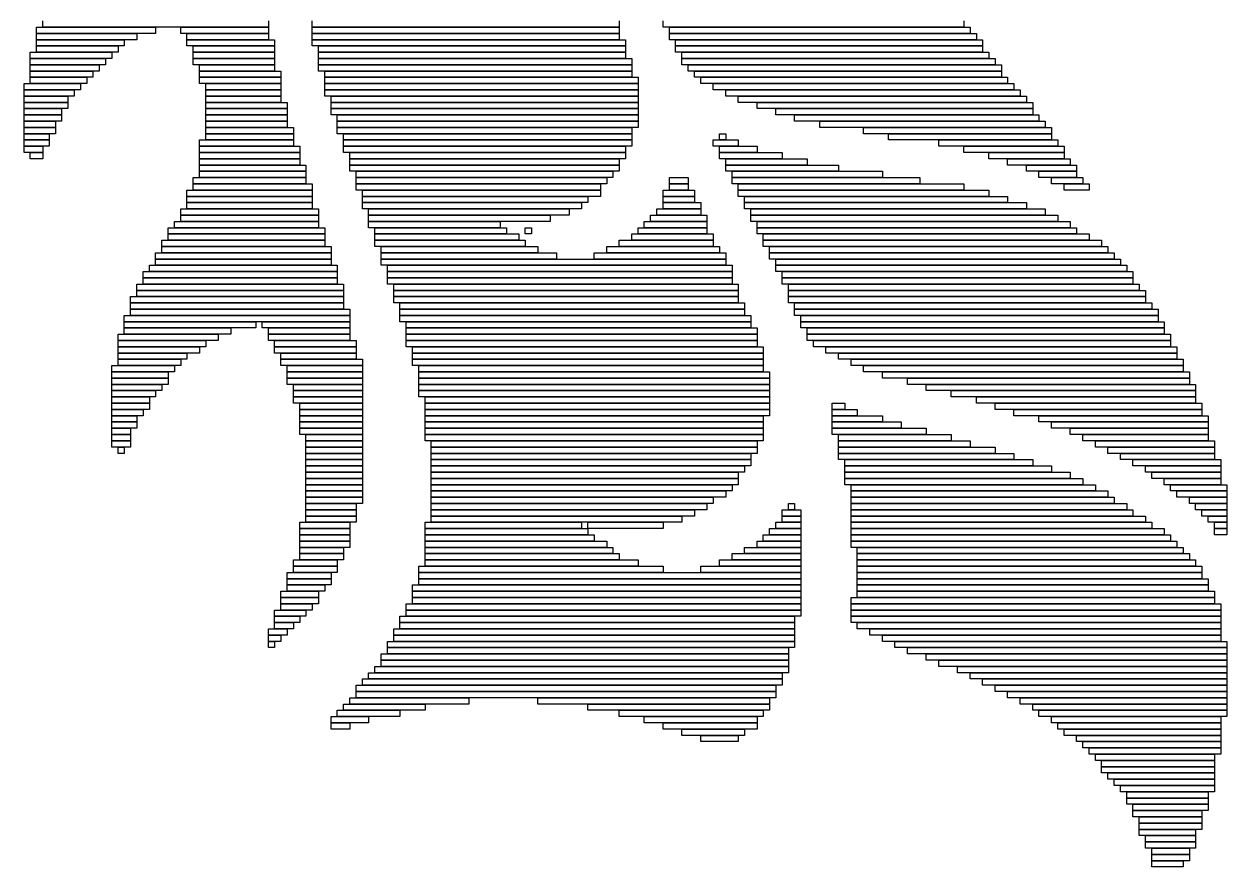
# Model space of a CAD drawing. Extents: x 320 to 700, y 291 to 714.
# Drawn here: x 347 to 539, y 291 to 425.5 of the extents above; entities that cross this region are included whole.
import ezdxf

# ---------------------------------------------------------------- set-up
doc = ezdxf.new("R2010")
doc.units = 0

msp = doc.modelspace()

# ---------------------------------------------------------------- linework, layer by layer
for p, q in [((349, 425), (368, 425)), ((349, 424), (349, 425)), ((350, 425), (350, 426)), ((386, 425), (350, 425)), ((368, 425), (368, 424)), ((372, 425), (386, 425)), ((372, 424), (372, 425)), ((386, 426), (386, 425)), ((386, 425), (386, 424)), ((393, 425), (393, 426)), ((442, 425), (393, 425)), ((393, 425), (442, 425)), ((393, 424), (393, 425)), ((442, 426), (442, 425)), ((442, 425), (442, 424)), ((449, 425), (449, 426)), ((497, 425), (449, 425)), ((450, 425), (498, 425)), ((450, 424), (450, 425)), ((497, 426), (497, 425)), ((498, 425), (498, 424)), ((368, 424), (349, 424)), ((349, 424), (365, 424)), ((349, 423), (349, 424)), ((365, 423), (349, 423)), ((349, 423), (363, 423)), ((349, 422), (349, 423)), ((363, 423), (363, 422)), ((365, 424), (365, 423)), ((386, 424), (372, 424)), ((373, 424), (386, 424)), ((373, 423), (373, 424)), ((386, 423), (373, 423)), ((373, 423), (387, 423)), ((373, 422), (373, 423)), ((386, 424), (386, 423)), ((387, 423), (387, 422)), ((442, 424), (393, 424)), ((393, 424), (442, 424)), ((393, 423), (393, 424)), ((442, 423), (393, 423)), ((393, 423), (443, 423)), ((393, 422), (393, 423)), ((442, 424), (442, 423)), ((443, 423), (443, 422)), ((498, 424), (450, 424)), ((450, 424), (499, 424)), ((450, 423), (450, 424)), ((499, 423), (450, 423)), ((451, 423), (500, 423)), ((451, 422), (451, 423)), ((499, 424), (499, 423)), ((500, 423), (500, 422)), ((348, 421), (361, 421)), ((348, 420), (348, 421)), ((363, 422), (349, 422)), ((349, 422), (362, 422)), ((349, 421), (349, 422)), ((362, 421), (349, 421)), ((361, 421), (361, 420)), ((362, 422), (362, 421)), ((387, 422), (373, 422)), ((374, 422), (387, 422)), ((374, 421), (374, 422)), ((387, 421), (374, 421)), ((374, 421), (387, 421)), ((374, 420), (374, 421)), ((387, 422), (387, 421)), ((387, 421), (387, 420)), ((443, 422), (393, 422)), ((394, 422), (443, 422)), ((394, 421), (394, 422)), ((443, 421), (394, 421)), ((394, 421), (443, 421)), ((394, 420), (394, 421)), ((443, 422), (443, 421)), ((443, 421), (443, 420)), ((500, 422), (451, 422)), ((451, 422), (500, 422)), ((451, 421), (451, 422)), ((500, 421), (451, 421)), ((452, 421), (501, 421)), ((452, 420), (452, 421)), ((500, 422), (500, 421)), ((501, 421), (501, 420)), ((361, 420), (348, 420)), ((348, 420), (360, 420)), ((348, 419), (348, 420)), ((360, 419), (348, 419)), ((348, 419), (359, 419)), ((348, 418), (348, 419)), ((359, 419), (359, 418)), ((360, 420), (360, 419)), ((387, 420), (374, 420)), ((374, 420), (387, 420)), ((374, 419), (374, 420)), ((387, 419), (374, 419)), ((375, 419), (387, 419)), ((375, 418), (375, 419)), ((387, 420), (387, 419)), ((387, 419), (387, 418)), ((443, 420), (394, 420)), ((394, 420), (444, 420)), ((394, 419), (394, 420)), ((444, 419), (394, 419)), ((394, 419), (444, 419)), ((394, 418), (394, 419)), ((444, 420), (444, 419)), ((444, 419), (444, 418)), ((501, 420), (452, 420)), ((452, 420), (502, 420)), ((452, 419), (452, 420)), ((502, 419), (452, 419)), ((453, 419), (503, 419)), ((453, 418), (453, 419)), ((502, 420), (502, 419)), ((503, 419), (503, 418)), ((359, 418), (348, 418)), ((348, 418), (358, 418)), ((348, 417), (348, 418)), ((358, 417), (348, 417)), ((348, 417), (357, 417)), ((348, 416), (348, 417)), ((357, 417), (357, 416)), ((358, 418), (358, 417)), ((387, 418), (375, 418)), ((375, 418), (388, 418)), ((375, 417), (375, 418)), ((388, 417), (375, 417)), ((375, 417), (388, 417)), ((375, 416), (375, 417)), ((388, 418), (388, 417)), ((388, 417), (388, 416)), ((444, 418), (394, 418)), ((395, 418), (444, 418)), ((395, 417), (395, 418)), ((444, 417), (395, 417)), ((395, 417), (445, 417)), ((395, 416), (395, 417)), ((444, 418), (444, 417)), ((445, 417), (445, 416)), ((503, 418), (453, 418)), ((454, 418), (503, 418)), ((454, 417), (454, 418)), ((503, 417), (454, 417)), ((455, 417), (504, 417)), ((455, 416), (455, 417)), ((503, 418), (503, 417)), ((504, 417), (504, 416)), ((347, 416), (356, 416)), ((347, 415), (347, 416)), ((356, 415), (347, 415)), ((347, 415), (355, 415)), ((347, 414), (347, 415)), ((357, 416), (348, 416)), ((355, 415), (355, 414)), ((356, 416), (356, 415)), ((388, 416), (375, 416)), ((376, 416), (388, 416)), ((376, 415), (376, 416)), ((388, 415), (376, 415)), ((376, 415), (388, 415)), ((376, 414), (376, 415)), ((388, 416), (388, 415)), ((388, 415), (388, 414)), ((445, 416), (395, 416)), ((395, 416), (445, 416)), ((395, 415), (395, 416)), ((445, 415), (395, 415)), ((395, 415), (445, 415)), ((395, 414), (395, 415)), ((445, 416), (445, 415)), ((445, 415), (445, 414)), ((504, 416), (455, 416)), ((457, 416), (505, 416)), ((457, 415), (457, 416)), ((505, 415), (457, 415)), ((459, 415), (506, 415)), ((459, 414), (459, 415)), ((505, 416), (505, 415)), ((506, 415), (506, 414)), ((355, 414), (347, 414)), ((347, 414), (354, 414)), ((347, 413), (347, 414)), ((354, 413), (347, 413)), ((347, 413), (354, 413)), ((347, 412), (347, 413)), ((354, 414), (354, 413)), ((354, 413), (354, 412)), ((388, 414), (376, 414)), ((376, 414), (388, 414)), ((376, 413), (376, 414)), ((388, 413), (376, 413)), ((376, 413), (389, 413)), ((376, 412), (376, 413)), ((388, 414), (388, 413)), ((389, 413), (389, 412)), ((445, 414), (395, 414)), ((396, 414), (445, 414)), ((396, 413), (396, 414)), ((445, 413), (396, 413)), ((396, 413), (445, 413)), ((396, 412), (396, 413)), ((445, 414), (445, 413)), ((445, 413), (445, 412)), ((506, 414), (459, 414)), ((461, 414), (507, 414)), ((461, 413), (461, 414)), ((507, 413), (461, 413)), ((464, 413), (508, 413)), ((464, 412), (464, 413)), ((507, 414), (507, 413)), ((508, 413), (508, 412)), ((354, 412), (347, 412)), ((347, 412), (353, 412)), ((347, 411), (347, 412)), ((353, 411), (347, 411)), ((347, 411), (353, 411)), ((347, 410), (347, 411)), ((353, 412), (353, 411)), ((353, 411), (353, 410)), ((389, 412), (376, 412)), ((376, 412), (389, 412)), ((376, 411), (376, 412)), ((389, 411), (376, 411)), ((376, 411), (389, 411)), ((376, 410), (376, 411)), ((389, 412), (389, 411)), ((389, 411), (389, 410)), ((445, 412), (396, 412)), ((396, 412), (445, 412)), ((396, 411), (396, 412)), ((445, 411), (396, 411)), ((397, 411), (445, 411)), ((397, 410), (397, 411)), ((445, 412), (445, 411)), ((445, 411), (445, 410)), ((508, 412), (464, 412)), ((467, 412), (508, 412)), ((467, 411), (467, 412)), ((508, 411), (467, 411)), ((470, 411), (509, 411)), ((470, 410), (470, 411)), ((508, 412), (508, 411)), ((509, 411), (509, 410)), ((353, 410), (347, 410)), ((347, 410), (352, 410)), ((347, 409), (347, 410)), ((352, 409), (347, 409)), ((347, 409), (352, 409)), ((347, 408), (347, 409)), ((352, 410), (352, 409)), ((352, 409), (352, 408)), ((389, 410), (376, 410)), ((376, 410), (389, 410)), ((376, 409), (376, 410)), ((389, 409), (376, 409)), ((376, 409), (390, 409)), ((376, 408), (376, 409)), ((389, 410), (389, 409)), ((390, 409), (390, 408)), ((445, 410), (397, 410)), ((397, 410), (445, 410)), ((397, 409), (397, 410)), ((445, 409), (397, 409)), ((397, 409), (444, 409)), ((397, 408), (397, 409)), ((444, 409), (444, 408)), ((445, 410), (445, 409)), ((509, 410), (470, 410)), ((474, 410), (510, 410)), ((474, 409), (474, 410)), ((510, 409), (474, 409)), ((481, 409), (511, 409)), ((481, 408), (481, 409)), ((510, 410), (510, 409)), ((511, 409), (511, 408)), ((352, 408), (347, 408)), ((347, 408), (351, 408)), ((347, 407), (347, 408)), ((351, 408), (351, 407)), ((390, 408), (376, 408)), ((376, 408), (390, 408)), ((376, 407), (376, 408)), ((390, 408), (390, 407)), ((444, 408), (397, 408)), ((398, 408), (444, 408)), ((398, 407), (398, 408)), ((444, 408), (444, 407)), ((458, 408), (459, 408)), ((458, 407), (458, 408)), ((459, 408), (459, 407)), ((511, 408), (481, 408)), ((485, 408), (511, 408)), ((485, 407), (485, 408)), ((511, 408), (511, 407)), ((351, 407), (347, 407)), ((347, 407), (351, 407)), ((347, 406), (347, 407)), ((351, 406), (347, 406)), ((347, 406), (350, 406)), ((347, 405), (347, 406)), ((350, 406), (350, 405)), ((351, 407), (351, 406)), ((375, 407), (390, 407)), ((375, 406), (375, 407)), ((390, 406), (375, 406)), ((375, 406), (391, 406)), ((375, 405), (375, 406)), ((390, 407), (376, 407)), ((390, 407), (390, 406)), ((391, 406), (391, 405)), ((444, 407), (398, 407)), ((398, 407), (444, 407)), ((398, 406), (398, 407)), ((444, 406), (398, 406)), ((398, 406), (443, 406)), ((398, 405), (398, 406)), ((443, 406), (443, 405)), ((444, 407), (444, 406)), ((457, 407), (461, 407)), ((457, 406), (457, 407)), ((461, 406), (457, 406)), ((459, 407), (458, 407)), ((458, 406), (464, 406)), ((458, 405), (458, 406)), ((461, 407), (461, 406)), ((464, 406), (464, 405)), ((511, 407), (485, 407)), ((493, 407), (512, 407)), ((493, 406), (493, 407)), ((512, 406), (493, 406)), ((497, 406), (513, 406)), ((497, 405), (497, 406)), ((512, 407), (512, 406)), ((513, 406), (513, 405)), ((350, 405), (347, 405)), ((348, 405), (350, 405)), ((348, 404), (348, 405)), ((350, 404), (348, 404)), ((350, 405), (350, 404)), ((391, 405), (375, 405)), ((375, 405), (391, 405)), ((375, 404), (375, 405)), ((391, 404), (375, 404)), ((375, 404), (391, 404)), ((375, 403), (375, 404)), ((391, 405), (391, 404)), ((391, 404), (391, 403)), ((443, 405), (398, 405)), ((399, 405), (443, 405)), ((399, 404), (399, 405)), ((443, 404), (399, 404)), ((399, 404), (442, 404)), ((399, 403), (399, 404)), ((442, 404), (442, 403)), ((443, 405), (443, 404)), ((464, 405), (458, 405)), ((458, 405), (468, 405)), ((458, 404), (458, 405)), ((468, 404), (458, 404)), ((459, 404), (472, 404)), ((459, 403), (459, 404)), ((468, 405), (468, 404)), ((472, 404), (472, 403)), ((513, 405), (497, 405)), ((501, 405), (513, 405)), ((501, 404), (501, 405)), ((513, 404), (501, 404)), ((504, 404), (514, 404)), ((504, 403), (504, 404)), ((513, 405), (513, 404)), ((514, 404), (514, 403)), ((391, 403), (375, 403)), ((375, 403), (392, 403)), ((375, 402), (375, 403)), ((392, 402), (375, 402)), ((375, 402), (392, 402)), ((375, 401), (375, 402)), ((392, 403), (392, 402)), ((392, 402), (392, 401)), ((442, 403), (399, 403)), ((399, 403), (442, 403)), ((399, 402), (399, 403)), ((442, 402), (399, 402)), ((400, 402), (441, 402)), ((400, 401), (400, 402)), ((441, 402), (441, 401)), ((442, 403), (442, 402)), ((472, 403), (459, 403)), ((459, 403), (477, 403)), ((459, 402), (459, 403)), ((477, 402), (459, 402)), ((460, 402), (484, 402)), ((460, 401), (460, 402)), ((477, 403), (477, 402)), ((484, 402), (484, 401)), ((514, 403), (504, 403)), ((507, 403), (515, 403)), ((507, 402), (507, 403)), ((515, 402), (507, 402)), ((509, 402), (515, 402)), ((509, 401), (509, 402)), ((515, 403), (515, 402)), ((515, 402), (515, 401)), ((374, 401), (392, 401)), ((374, 400), (374, 401)), ((392, 400), (374, 400)), ((374, 400), (393, 400)), ((374, 399), (374, 400)), ((392, 401), (375, 401)), ((392, 401), (392, 400)), ((393, 400), (393, 399)), ((441, 401), (400, 401)), ((400, 401), (440, 401)), ((400, 400), (400, 401)), ((440, 400), (400, 400)), ((400, 400), (439, 400)), ((400, 399), (400, 400)), ((439, 400), (439, 399)), ((440, 401), (440, 400)), ((450, 401), (453, 401)), ((450, 400), (450, 401)), ((453, 400), (450, 400)), ((450, 400), (453, 400)), ((450, 399), (450, 400)), ((453, 401), (453, 400)), ((453, 400), (453, 399)), ((484, 401), (460, 401)), ((460, 401), (490, 401)), ((460, 400), (460, 401)), ((490, 400), (460, 400)), ((461, 400), (497, 400)), ((461, 399), (461, 400)), ((490, 401), (490, 400)), ((497, 400), (497, 399)), ((515, 401), (509, 401)), ((511, 401), (516, 401)), ((511, 400), (511, 401)), ((516, 400), (511, 400)), ((513, 400), (517, 400)), ((513, 399), (513, 400)), ((516, 401), (516, 400)), ((517, 400), (517, 399)), ((373, 399), (393, 399)), ((373, 398), (373, 399)), ((393, 398), (373, 398)), ((373, 398), (393, 398)), ((373, 397), (373, 398)), ((393, 399), (374, 399)), ((393, 399), (393, 398)), ((393, 398), (393, 397)), ((439, 399), (400, 399)), ((401, 399), (439, 399)), ((401, 398), (401, 399)), ((439, 398), (401, 398)), ((401, 398), (437, 398)), ((401, 397), (401, 398)), ((437, 398), (437, 397)), ((439, 399), (439, 398)), ((449, 399), (454, 399)), ((449, 398), (449, 399)), ((454, 398), (449, 398)), ((449, 398), (454, 398)), ((449, 397), (449, 398)), ((453, 399), (450, 399)), ((454, 399), (454, 398)), ((454, 398), (454, 397)), ((497, 399), (461, 399)), ((461, 399), (501, 399)), ((461, 398), (461, 399)), ((501, 398), (461, 398)), ((462, 398), (504, 398)), ((462, 397), (462, 398)), ((501, 399), (501, 398)), ((504, 398), (504, 397)), ((517, 399), (513, 399)), ((372, 396), (394, 396)), ((372, 395), (372, 396)), ((393, 397), (373, 397)), ((373, 397), (393, 397)), ((373, 396), (373, 397)), ((393, 396), (373, 396)), ((393, 397), (393, 396)), ((394, 396), (394, 395)), ((437, 397), (401, 397)), ((401, 397), (436, 397)), ((401, 396), (401, 397)), ((436, 396), (401, 396)), ((402, 396), (434, 396)), ((402, 395), (402, 396)), ((434, 396), (434, 395)), ((436, 397), (436, 396)), ((448, 396), (455, 396)), ((448, 395), (448, 396)), ((454, 397), (449, 397)), ((449, 397), (455, 397)), ((449, 396), (449, 397)), ((455, 396), (449, 396)), ((455, 397), (455, 396)), ((455, 396), (455, 395)), ((504, 397), (462, 397)), ((462, 397), (507, 397)), ((462, 396), (462, 397)), ((507, 396), (462, 396)), ((463, 396), (510, 396)), ((463, 395), (463, 396)), ((507, 397), (507, 396)), ((510, 396), (510, 395)), ((371, 394), (394, 394)), ((371, 393), (371, 394)), ((394, 395), (372, 395)), ((372, 395), (394, 395)), ((372, 394), (372, 395)), ((394, 394), (372, 394)), ((394, 395), (394, 394)), ((394, 394), (394, 393)), ((434, 395), (402, 395)), ((402, 395), (431, 395)), ((402, 394), (402, 395)), ((431, 394), (402, 394)), ((402, 394), (423, 394)), ((402, 393), (402, 394)), ((423, 394), (423, 393)), ((431, 395), (431, 394)), ((446, 394), (456, 394)), ((446, 393), (446, 394)), ((447, 395), (456, 395)), ((447, 394), (447, 395)), ((456, 394), (447, 394)), ((455, 395), (448, 395)), ((456, 395), (456, 394)), ((456, 394), (456, 393)), ((510, 395), (463, 395)), ((463, 395), (512, 395)), ((463, 394), (463, 395)), ((512, 394), (463, 394)), ((464, 394), (514, 394)), ((464, 393), (464, 394)), ((512, 395), (512, 394)), ((514, 394), (514, 393)), ((370, 393), (395, 393)), ((370, 392), (370, 393)), ((395, 392), (370, 392)), ((370, 392), (395, 392)), ((370, 391), (370, 392)), ((394, 393), (371, 393)), ((395, 393), (395, 392)), ((395, 392), (395, 391)), ((423, 393), (402, 393)), ((403, 393), (424, 393)), ((403, 392), (403, 393)), ((424, 392), (403, 392)), ((403, 392), (426, 392)), ((403, 391), (403, 392)), ((424, 393), (424, 392)), ((426, 392), (426, 391)), ((427, 393), (428, 393)), ((427, 392), (427, 393)), ((428, 392), (427, 392)), ((428, 393), (428, 392)), ((444, 392), (457, 392)), ((444, 391), (444, 392)), ((445, 393), (456, 393)), ((445, 392), (445, 393)), ((456, 392), (445, 392)), ((456, 393), (446, 393)), ((456, 393), (456, 392)), ((457, 392), (457, 391)), ((514, 393), (464, 393)), ((464, 393), (515, 393)), ((464, 392), (464, 393)), ((515, 392), (464, 392)), ((465, 392), (517, 392)), ((465, 391), (465, 392)), ((515, 393), (515, 392)), ((517, 392), (517, 391)), ((369, 391), (395, 391)), ((369, 390), (369, 391)), ((395, 390), (369, 390)), ((369, 390), (396, 390)), ((369, 389), (369, 390)), ((395, 391), (370, 391)), ((395, 391), (395, 390)), ((396, 390), (396, 389)), ((426, 391), (403, 391)), ((403, 391), (427, 391)), ((403, 390), (403, 391)), ((427, 390), (403, 390)), ((404, 390), (429, 390)), ((404, 389), (404, 390)), ((427, 391), (427, 390)), ((429, 390), (429, 389)), ((440, 390), (458, 390)), ((440, 389), (440, 390)), ((442, 391), (457, 391)), ((442, 390), (442, 391)), ((457, 390), (442, 390)), ((457, 391), (444, 391)), ((457, 391), (457, 390)), ((458, 390), (458, 389)), ((517, 391), (465, 391)), ((465, 391), (519, 391)), ((465, 390), (465, 391)), ((519, 390), (465, 390)), ((466, 390), (520, 390)), ((466, 389), (466, 390)), ((519, 391), (519, 390)), ((520, 390), (520, 389)), ((368, 389), (396, 389)), ((368, 388), (368, 389)), ((396, 388), (368, 388)), ((368, 388), (396, 388)), ((368, 387), (368, 388)), ((396, 389), (369, 389)), ((396, 389), (396, 388)), ((396, 388), (396, 387)), ((429, 389), (404, 389)), ((404, 389), (432, 389)), ((404, 388), (404, 389)), ((432, 388), (404, 388)), ((404, 388), (459, 388)), ((404, 387), (404, 388)), ((432, 389), (432, 388)), ((438, 389), (459, 389)), ((438, 388), (438, 389)), ((459, 388), (438, 388)), ((458, 389), (440, 389)), ((459, 389), (459, 388)), ((459, 388), (459, 387)), ((520, 389), (466, 389)), ((466, 389), (521, 389)), ((466, 388), (466, 389)), ((521, 388), (466, 388)), ((467, 388), (522, 388)), ((467, 387), (467, 388)), ((521, 389), (521, 388)), ((522, 388), (522, 387)), ((366, 386), (397, 386)), ((366, 385), (366, 386)), ((367, 387), (397, 387)), ((367, 386), (367, 387)), ((397, 386), (367, 386)), ((396, 387), (368, 387)), ((397, 387), (397, 386)), ((397, 386), (397, 385)), ((459, 387), (404, 387)), ((405, 387), (460, 387)), ((405, 386), (405, 387)), ((460, 386), (405, 386)), ((405, 386), (460, 386)), ((405, 385), (405, 386)), ((460, 387), (460, 386)), ((460, 386), (460, 385)), ((522, 387), (467, 387)), ((467, 387), (523, 387)), ((467, 386), (467, 387)), ((523, 386), (467, 386)), ((468, 386), (524, 386)), ((468, 385), (468, 386)), ((523, 387), (523, 386)), ((524, 386), (524, 385)), ((365, 384), (398, 384)), ((365, 383), (365, 384)), ((397, 385), (366, 385)), ((366, 385), (397, 385)), ((366, 384), (366, 385)), ((397, 384), (366, 384)), ((397, 385), (397, 384)), ((398, 384), (398, 383)), ((460, 385), (405, 385)), ((405, 385), (460, 385)), ((405, 384), (405, 385)), ((460, 384), (405, 384)), ((406, 384), (461, 384)), ((406, 383), (406, 384)), ((460, 385), (460, 384)), ((461, 384), (461, 383)), ((524, 385), (468, 385)), ((468, 385), (524, 385)), ((468, 384), (468, 385)), ((524, 384), (468, 384)), ((469, 384), (525, 384)), ((469, 383), (469, 384)), ((524, 385), (524, 384)), ((525, 384), (525, 383)), ((398, 383), (365, 383)), ((365, 383), (398, 383)), ((365, 382), (365, 383)), ((398, 383), (398, 382)), ((461, 383), (406, 383)), ((406, 383), (461, 383)), ((406, 382), (406, 383)), ((461, 383), (461, 382)), ((525, 383), (469, 383)), ((469, 383), (526, 383)), ((469, 382), (469, 383)), ((526, 383), (526, 382)), ((364, 382), (398, 382)), ((364, 381), (364, 382)), ((398, 381), (364, 381)), ((364, 381), (398, 381)), ((364, 380), (364, 381)), ((398, 382), (365, 382)), ((398, 382), (398, 381)), ((398, 381), (398, 380)), ((461, 382), (406, 382)), ((406, 382), (461, 382)), ((406, 381), (406, 382)), ((461, 381), (406, 381)), ((407, 381), (462, 381)), ((407, 380), (407, 381)), ((461, 382), (461, 381)), ((462, 381), (462, 380)), ((526, 382), (469, 382)), ((469, 382), (526, 382)), ((469, 381), (469, 382)), ((526, 381), (469, 381)), ((470, 381), (527, 381)), ((470, 380), (470, 381)), ((526, 382), (526, 381)), ((527, 381), (527, 380)), ((363, 379), (399, 379)), ((363, 378), (363, 379)), ((398, 380), (364, 380)), ((364, 380), (399, 380)), ((364, 379), (364, 380)), ((399, 379), (364, 379)), ((399, 380), (399, 379)), ((399, 379), (399, 378)), ((462, 380), (407, 380)), ((407, 380), (462, 380)), ((407, 379), (407, 380)), ((462, 379), (407, 379)), ((407, 379), (463, 379)), ((407, 378), (407, 379)), ((462, 380), (462, 379)), ((463, 379), (463, 378)), ((527, 380), (470, 380)), ((470, 380), (528, 380)), ((470, 379), (470, 380)), ((528, 379), (470, 379)), ((471, 379), (528, 379)), ((471, 378), (471, 379)), ((528, 380), (528, 379)), ((528, 379), (528, 378)), ((399, 378), (363, 378)), ((363, 378), (384, 378)), ((363, 377), (363, 378)), ((384, 377), (363, 377)), ((363, 377), (380, 377)), ((363, 376), (363, 377)), ((380, 377), (380, 376)), ((384, 378), (384, 377)), ((385, 378), (399, 378)), ((385, 377), (385, 378)), ((399, 377), (385, 377)), ((386, 377), (399, 377)), ((386, 376), (386, 377)), ((399, 378), (399, 377)), ((399, 377), (399, 376)), ((463, 378), (407, 378)), ((408, 378), (463, 378)), ((408, 377), (408, 378)), ((463, 377), (408, 377)), ((408, 377), (464, 377)), ((408, 376), (408, 377)), ((463, 378), (463, 377)), ((464, 377), (464, 376)), ((528, 378), (471, 378)), ((471, 378), (529, 378)), ((471, 377), (471, 378)), ((529, 377), (471, 377)), ((472, 377), (529, 377)), ((472, 376), (472, 377)), ((529, 378), (529, 377)), ((529, 377), (529, 376)), ((362, 376), (378, 376)), ((362, 375), (362, 376)), ((378, 375), (362, 375)), ((362, 375), (376, 375)), ((362, 374), (362, 375)), ((380, 376), (363, 376)), ((376, 375), (376, 374)), ((378, 376), (378, 375)), ((399, 376), (386, 376)), ((386, 376), (399, 376)), ((386, 375), (386, 376)), ((399, 375), (386, 375)), ((387, 375), (400, 375)), ((387, 374), (387, 375)), ((399, 376), (399, 375)), ((400, 375), (400, 374)), ((464, 376), (408, 376)), ((408, 376), (464, 376)), ((408, 375), (408, 376)), ((464, 375), (408, 375)), ((408, 375), (464, 375)), ((408, 374), (408, 375)), ((464, 376), (464, 375)), ((464, 375), (464, 374)), ((529, 376), (472, 376)), ((472, 376), (530, 376)), ((472, 375), (472, 376)), ((530, 375), (472, 375)), ((473, 375), (530, 375)), ((473, 374), (473, 375)), ((530, 376), (530, 375)), ((530, 375), (530, 374)), ((376, 374), (362, 374)), ((362, 374), (375, 374)), ((362, 373), (362, 374)), ((375, 373), (362, 373)), ((362, 373), (373, 373)), ((362, 372), (362, 373)), ((373, 373), (373, 372)), ((375, 374), (375, 373)), ((400, 374), (387, 374)), ((387, 374), (400, 374)), ((387, 373), (387, 374)), ((400, 373), (387, 373)), ((388, 373), (400, 373)), ((388, 372), (388, 373)), ((400, 374), (400, 373)), ((400, 373), (400, 372)), ((464, 374), (408, 374)), ((409, 374), (465, 374)), ((409, 373), (409, 374)), ((465, 373), (409, 373)), ((409, 373), (465, 373)), ((409, 372), (409, 373)), ((465, 374), (465, 373)), ((465, 373), (465, 372)), ((530, 374), (473, 374)), ((475, 374), (531, 374)), ((475, 373), (475, 374)), ((531, 373), (475, 373)), ((477, 373), (531, 373)), ((477, 372), (477, 373)), ((531, 374), (531, 373)), ((531, 373), (531, 372)), ((361, 371), (371, 371)), ((361, 370), (361, 371)), ((373, 372), (362, 372)), ((362, 372), (372, 372)), ((362, 371), (362, 372)), ((372, 371), (362, 371)), ((371, 371), (371, 370)), ((372, 372), (372, 371)), ((400, 372), (388, 372)), ((388, 372), (401, 372)), ((388, 371), (388, 372)), ((401, 371), (388, 371)), ((389, 371), (401, 371)), ((389, 370), (389, 371)), ((401, 372), (401, 371)), ((401, 371), (401, 370)), ((465, 372), (409, 372)), ((409, 372), (465, 372)), ((409, 371), (409, 372)), ((465, 371), (409, 371)), ((410, 371), (465, 371)), ((410, 370), (410, 371)), ((465, 372), (465, 371)), ((465, 371), (465, 370)), ((531, 372), (477, 372)), ((479, 372), (532, 372)), ((479, 371), (479, 372)), ((532, 371), (479, 371)), ((481, 371), (532, 371)), ((481, 370), (481, 371)), ((532, 372), (532, 371)), ((532, 371), (532, 370)), ((371, 370), (361, 370)), ((361, 370), (370, 370)), ((361, 369), (361, 370)), ((370, 369), (361, 369)), ((361, 369), (370, 369)), ((361, 368), (361, 369)), ((370, 370), (370, 369)), ((370, 369), (370, 368)), ((401, 370), (389, 370)), ((389, 370), (401, 370)), ((389, 369), (389, 370)), ((401, 369), (389, 369)), ((389, 369), (401, 369)), ((389, 368), (389, 369)), ((401, 370), (401, 369)), ((401, 369), (401, 368)), ((465, 370), (410, 370)), ((410, 370), (466, 370)), ((410, 369), (410, 370)), ((466, 369), (410, 369)), ((410, 369), (466, 369)), ((410, 368), (410, 369)), ((466, 370), (466, 369)), ((466, 369), (466, 368)), ((532, 370), (481, 370)), ((484, 370), (533, 370)), ((484, 369), (484, 370)), ((533, 369), (484, 369)), ((488, 369), (533, 369)), ((488, 368), (488, 369)), ((533, 370), (533, 369)), ((533, 369), (533, 368)), ((370, 368), (361, 368)), ((361, 368), (369, 368)), ((361, 367), (361, 368)), ((369, 367), (361, 367)), ((361, 367), (368, 367)), ((361, 366), (361, 367)), ((368, 367), (368, 366)), ((369, 368), (369, 367)), ((401, 368), (389, 368)), ((390, 368), (401, 368)), ((390, 367), (390, 368)), ((401, 367), (390, 367)), ((390, 367), (401, 367)), ((390, 366), (390, 367)), ((401, 368), (401, 367)), ((401, 367), (401, 366)), ((466, 368), (410, 368)), ((410, 368), (466, 368)), ((410, 367), (410, 368)), ((466, 367), (410, 367)), ((410, 367), (466, 367)), ((410, 366), (410, 367)), ((466, 368), (466, 367)), ((466, 367), (466, 366)), ((533, 368), (488, 368)), ((491, 368), (534, 368)), ((491, 367), (491, 368)), ((534, 367), (491, 367)), ((495, 367), (534, 367)), ((495, 366), (495, 367)), ((534, 368), (534, 367)), ((534, 367), (534, 366)), ((368, 366), (361, 366)), ((361, 366), (367, 366)), ((361, 365), (361, 366)), ((367, 365), (361, 365)), ((361, 365), (367, 365)), ((361, 364), (361, 365)), ((367, 366), (367, 365)), ((367, 365), (367, 364)), ((401, 366), (390, 366)), ((390, 366), (401, 366)), ((390, 365), (390, 366)), ((401, 365), (390, 365)), ((391, 365), (401, 365)), ((391, 364), (391, 365)), ((401, 366), (401, 365)), ((401, 365), (401, 364)), ((466, 366), (410, 366)), ((411, 366), (466, 366)), ((411, 365), (411, 366)), ((466, 365), (411, 365)), ((411, 365), (466, 365)), ((411, 364), (411, 365)), ((466, 366), (466, 365)), ((466, 365), (466, 364)), ((476, 365), (478, 365)), ((476, 364), (476, 365)), ((478, 365), (478, 364)), ((534, 366), (495, 366)), ((499, 366), (534, 366)), ((499, 365), (499, 366)), ((534, 365), (499, 365)), ((502, 365), (535, 365)), ((502, 364), (502, 365)), ((534, 366), (534, 365)), ((535, 365), (535, 364)), ((367, 364), (361, 364)), ((361, 364), (366, 364)), ((361, 363), (361, 364)), ((366, 363), (361, 363)), ((361, 363), (365, 363)), ((361, 362), (361, 363)), ((365, 363), (365, 362)), ((366, 364), (366, 363)), ((401, 364), (391, 364)), ((391, 364), (401, 364)), ((391, 363), (391, 364)), ((401, 363), (391, 363)), ((391, 363), (401, 363)), ((391, 362), (391, 363)), ((401, 364), (401, 363)), ((401, 363), (401, 362)), ((466, 364), (411, 364)), ((411, 364), (466, 364)), ((411, 363), (411, 364)), ((466, 363), (411, 363)), ((411, 363), (465, 363)), ((411, 362), (411, 363)), ((465, 363), (465, 362)), ((466, 364), (466, 363)), ((478, 364), (476, 364)), ((476, 364), (480, 364)), ((476, 363), (476, 364)), ((480, 363), (476, 363)), ((476, 363), (484, 363)), ((476, 362), (476, 363)), ((480, 364), (480, 363)), ((484, 363), (484, 362)), ((535, 364), (502, 364)), ((505, 364), (535, 364)), ((505, 363), (505, 364)), ((535, 363), (505, 363)), ((509, 363), (536, 363)), ((509, 362), (509, 363)), ((535, 364), (535, 363)), ((536, 363), (536, 362)), ((365, 362), (361, 362)), ((361, 362), (365, 362)), ((361, 361), (361, 362)), ((365, 361), (361, 361)), ((361, 361), (364, 361)), ((361, 360), (361, 361)), ((364, 361), (364, 360)), ((365, 362), (365, 361)), ((401, 362), (391, 362)), ((391, 362), (401, 362)), ((391, 361), (391, 362)), ((401, 361), (391, 361)), ((391, 361), (401, 361)), ((391, 360), (391, 361)), ((401, 362), (401, 361)), ((401, 361), (401, 360)), ((465, 362), (411, 362)), ((411, 362), (465, 362)), ((411, 361), (411, 362)), ((465, 361), (411, 361)), ((411, 361), (465, 361)), ((411, 360), (411, 361)), ((465, 362), (465, 361)), ((465, 361), (465, 360)), ((484, 362), (476, 362)), ((476, 362), (487, 362)), ((476, 361), (476, 362)), ((487, 361), (476, 361)), ((476, 361), (491, 361)), ((476, 360), (476, 361)), ((487, 362), (487, 361)), ((491, 361), (491, 360)), ((536, 362), (509, 362)), ((511, 362), (536, 362)), ((511, 361), (511, 362)), ((536, 361), (511, 361)), ((514, 361), (536, 361)), ((514, 360), (514, 361)), ((536, 362), (536, 361)), ((536, 361), (536, 360)), ((364, 360), (361, 360)), ((361, 360), (364, 360)), ((361, 359), (361, 360)), ((364, 360), (364, 359)), ((401, 360), (391, 360)), ((392, 360), (401, 360)), ((392, 359), (392, 360)), ((401, 360), (401, 359)), ((465, 360), (411, 360)), ((411, 360), (465, 360)), ((411, 359), (411, 360)), ((465, 360), (465, 359)), ((491, 360), (476, 360)), ((477, 360), (495, 360)), ((477, 359), (477, 360)), ((495, 360), (495, 359)), ((536, 360), (514, 360)), ((516, 360), (536, 360)), ((516, 359), (516, 360)), ((536, 360), (536, 359)), ((364, 359), (361, 359)), ((361, 359), (364, 359)), ((361, 358), (361, 359)), ((364, 358), (361, 358)), ((362, 358), (363, 358)), ((362, 357), (362, 358)), ((363, 358), (363, 357)), ((364, 359), (364, 358)), ((401, 359), (392, 359)), ((392, 359), (401, 359)), ((392, 358), (392, 359)), ((401, 358), (392, 358)), ((392, 358), (401, 358)), ((392, 357), (392, 358)), ((401, 359), (401, 358)), ((401, 358), (401, 357)), ((465, 359), (411, 359)), ((412, 359), (464, 359)), ((412, 358), (412, 359)), ((464, 358), (412, 358)), ((412, 358), (464, 358)), ((412, 357), (412, 358)), ((464, 359), (464, 358)), ((464, 358), (464, 357)), ((495, 359), (477, 359)), ((477, 359), (498, 359)), ((477, 358), (477, 359)), ((498, 358), (477, 358)), ((477, 358), (502, 358)), ((477, 357), (477, 358)), ((498, 359), (498, 358)), ((502, 358), (502, 357)), ((536, 359), (516, 359)), ((518, 359), (537, 359)), ((518, 358), (518, 359)), ((537, 358), (518, 358)), ((520, 358), (537, 358)), ((520, 357), (520, 358)), ((537, 359), (537, 358)), ((537, 358), (537, 357)), ((363, 357), (362, 357)), ((401, 357), (392, 357)), ((392, 357), (401, 357)), ((392, 356), (392, 357)), ((401, 356), (392, 356)), ((392, 356), (401, 356)), ((392, 355), (392, 356)), ((401, 357), (401, 356)), ((401, 356), (401, 355)), ((464, 357), (412, 357)), ((412, 357), (463, 357)), ((412, 356), (412, 357)), ((463, 356), (412, 356)), ((412, 356), (463, 356)), ((412, 355), (412, 356)), ((463, 357), (463, 356)), ((463, 356), (463, 355)), ((502, 357), (477, 357)), ((477, 357), (505, 357)), ((477, 356), (477, 357)), ((505, 356), (477, 356)), ((478, 356), (508, 356)), ((478, 355), (478, 356)), ((505, 357), (505, 356)), ((508, 356), (508, 355)), ((537, 357), (520, 357)), ((522, 357), (537, 357)), ((522, 356), (522, 357)), ((537, 356), (522, 356)), ((524, 356), (538, 356)), ((524, 355), (524, 356)), ((537, 357), (537, 356)), ((538, 356), (538, 355)), ((401, 355), (392, 355)), ((392, 355), (401, 355)), ((392, 354), (392, 355)), ((401, 354), (392, 354)), ((392, 354), (401, 354)), ((392, 353), (392, 354)), ((401, 355), (401, 354)), ((401, 354), (401, 353)), ((463, 355), (412, 355)), ((412, 355), (462, 355)), ((412, 354), (412, 355)), ((462, 354), (412, 354)), ((412, 354), (461, 354)), ((412, 353), (412, 354)), ((461, 354), (461, 353)), ((462, 355), (462, 354)), ((508, 355), (478, 355)), ((478, 355), (511, 355)), ((478, 354), (478, 355)), ((511, 354), (478, 354)), ((478, 354), (514, 354)), ((478, 353), (478, 354)), ((511, 355), (511, 354)), ((514, 354), (514, 353)), ((538, 355), (524, 355)), ((526, 355), (538, 355)), ((526, 354), (526, 355)), ((538, 354), (526, 354)), ((527, 354), (538, 354)), ((527, 353), (527, 354)), ((538, 355), (538, 354)), ((538, 354), (538, 353)), ((401, 353), (392, 353)), ((392, 353), (401, 353)), ((392, 352), (392, 353)), ((401, 352), (392, 352)), ((392, 352), (401, 352)), ((392, 351), (392, 352)), ((401, 353), (401, 352)), ((401, 352), (401, 351)), ((461, 353), (412, 353)), ((412, 353), (461, 353)), ((412, 352), (412, 353)), ((461, 352), (412, 352)), ((412, 352), (460, 352)), ((412, 351), (412, 352)), ((460, 352), (460, 351)), ((461, 353), (461, 352)), ((514, 353), (478, 353)), ((478, 353), (516, 353)), ((478, 352), (478, 353)), ((516, 352), (478, 352)), ((479, 352), (518, 352)), ((479, 351), (479, 352)), ((516, 353), (516, 352)), ((518, 352), (518, 351)), ((538, 353), (527, 353)), ((529, 353), (538, 353)), ((529, 352), (529, 353)), ((538, 352), (529, 352)), ((530, 352), (539, 352)), ((530, 351), (530, 352)), ((538, 353), (538, 352)), ((539, 352), (539, 351)), ((401, 351), (392, 351)), ((392, 351), (401, 351)), ((392, 350), (392, 351)), ((401, 350), (392, 350)), ((392, 350), (401, 350)), ((392, 349), (392, 350)), ((401, 351), (401, 350)), ((401, 350), (401, 349)), ((460, 351), (412, 351)), ((412, 351), (459, 351)), ((412, 350), (412, 351)), ((459, 350), (412, 350)), ((412, 350), (457, 350)), ((412, 349), (412, 350)), ((457, 350), (457, 349)), ((459, 351), (459, 350)), ((518, 351), (479, 351)), ((479, 351), (520, 351)), ((479, 350), (479, 351)), ((520, 350), (479, 350)), ((479, 350), (521, 350)), ((479, 349), (479, 350)), ((520, 351), (520, 350)), ((521, 350), (521, 349)), ((539, 351), (530, 351)), ((531, 351), (539, 351)), ((531, 350), (531, 351)), ((539, 350), (531, 350)), ((533, 350), (539, 350)), ((533, 349), (533, 350)), ((539, 351), (539, 350)), ((539, 350), (539, 349)), ((401, 349), (392, 349)), ((392, 349), (400, 349)), ((392, 348), (392, 349)), ((400, 348), (392, 348)), ((392, 348), (400, 348)), ((392, 347), (392, 348)), ((400, 349), (400, 348)), ((400, 348), (400, 347)), ((457, 349), (412, 349)), ((412, 349), (456, 349)), ((412, 348), (412, 349)), ((456, 348), (412, 348)), ((412, 348), (454, 348)), ((412, 347), (412, 348)), ((454, 348), (454, 347)), ((456, 349), (456, 348)), ((468, 348), (471, 348)), ((468, 347), (468, 348)), ((469, 349), (470, 349)), ((469, 348), (469, 349)), ((470, 348), (469, 348)), ((470, 349), (470, 348)), ((471, 348), (471, 347)), ((521, 349), (479, 349)), ((479, 349), (523, 349)), ((479, 348), (479, 349)), ((523, 348), (479, 348)), ((479, 348), (524, 348)), ((479, 347), (479, 348)), ((523, 349), (523, 348)), ((524, 348), (524, 347)), ((539, 349), (533, 349)), ((534, 349), (539, 349)), ((534, 348), (534, 349)), ((539, 348), (534, 348)), ((535, 348), (539, 348)), ((535, 347), (535, 348)), ((539, 349), (539, 348)), ((539, 348), (539, 347)), ((391, 346), (399, 346)), ((391, 345), (391, 346)), ((400, 347), (392, 347)), ((392, 347), (400, 347)), ((392, 346), (392, 347)), ((400, 346), (392, 346)), ((399, 346), (399, 345)), ((400, 347), (400, 346)), ((411, 346), (436, 346)), ((411, 345), (411, 346)), ((454, 347), (412, 347)), ((412, 347), (452, 347)), ((412, 346), (412, 347)), ((452, 346), (412, 346)), ((436, 346), (436, 345)), ((437, 346), (449, 346)), ((437, 345), (437, 346)), ((449, 346), (449, 345)), ((452, 347), (452, 346)), ((467, 346), (471, 346)), ((467, 345), (467, 346)), ((471, 347), (468, 347)), ((468, 347), (471, 347)), ((468, 346), (468, 347)), ((471, 346), (468, 346)), ((471, 347), (471, 346)), ((471, 346), (471, 345)), ((524, 347), (479, 347)), ((479, 347), (526, 347)), ((479, 346), (479, 347)), ((526, 346), (479, 346)), ((479, 346), (527, 346)), ((479, 345), (479, 346)), ((526, 347), (526, 346)), ((527, 346), (527, 345)), ((539, 347), (535, 347)), ((536, 347), (539, 347)), ((536, 346), (536, 347)), ((539, 346), (536, 346)), ((537, 346), (539, 346)), ((537, 345), (537, 346)), ((539, 347), (539, 346)), ((539, 346), (539, 345)), ((399, 345), (391, 345)), ((391, 345), (399, 345)), ((391, 344), (391, 345)), ((399, 344), (391, 344)), ((391, 344), (399, 344)), ((391, 343), (391, 344)), ((399, 345), (399, 344)), ((399, 344), (399, 343)), ((436, 345), (411, 345)), ((411, 345), (437, 345)), ((411, 344), (411, 345)), ((437, 344), (411, 344)), ((411, 344), (438, 344)), ((411, 343), (411, 344)), ((449, 345), (437, 345)), ((437, 345), (437, 344)), ((438, 344), (438, 343)), ((465, 344), (471, 344)), ((465, 343), (465, 344)), ((466, 345), (471, 345)), ((466, 344), (466, 345)), ((471, 344), (466, 344)), ((471, 345), (467, 345)), ((471, 345), (471, 344)), ((471, 344), (471, 343)), ((527, 345), (479, 345)), ((479, 345), (529, 345)), ((479, 344), (479, 345)), ((529, 344), (479, 344)), ((479, 344), (530, 344)), ((479, 343), (479, 344)), ((529, 345), (529, 344)), ((530, 344), (530, 343)), ((539, 345), (537, 345)), ((537, 345), (539, 345)), ((537, 344), (537, 345)), ((539, 344), (537, 344)), ((539, 345), (539, 344)), ((399, 343), (391, 343)), ((391, 343), (399, 343)), ((391, 342), (391, 343)), ((399, 342), (391, 342)), ((391, 342), (398, 342)), ((391, 341), (391, 342)), ((398, 342), (398, 341)), ((399, 343), (399, 342)), ((438, 343), (411, 343)), ((411, 343), (440, 343)), ((411, 342), (411, 343)), ((440, 342), (411, 342)), ((411, 342), (441, 342)), ((411, 341), (411, 342)), ((440, 343), (440, 342)), ((441, 342), (441, 341)), ((462, 342), (471, 342)), ((462, 341), (462, 342)), ((464, 343), (471, 343)), ((464, 342), (464, 343)), ((471, 342), (464, 342)), ((471, 343), (465, 343)), ((471, 343), (471, 342)), ((471, 342), (471, 341)), ((530, 343), (479, 343)), ((479, 343), (531, 343)), ((479, 342), (479, 343)), ((531, 342), (479, 342)), ((480, 342), (532, 342)), ((480, 341), (480, 342)), ((531, 343), (531, 342)), ((532, 342), (532, 341)), ((390, 340), (397, 340)), ((390, 339), (390, 340)), ((398, 341), (391, 341)), ((391, 341), (398, 341)), ((391, 340), (391, 341)), ((398, 340), (391, 340)), ((397, 340), (397, 339)), ((398, 341), (398, 340)), ((441, 341), (411, 341)), ((411, 341), (442, 341)), ((411, 340), (411, 341)), ((442, 340), (411, 340)), ((411, 340), (445, 340)), ((411, 339), (411, 340)), ((442, 341), (442, 340)), ((445, 340), (445, 339)), ((458, 340), (471, 340)), ((458, 339), (458, 340)), ((460, 341), (471, 341)), ((460, 340), (460, 341)), ((471, 340), (460, 340)), ((471, 341), (462, 341)), ((471, 341), (471, 340)), ((471, 340), (471, 339)), ((532, 341), (480, 341)), ((480, 341), (533, 341)), ((480, 340), (480, 341)), ((533, 340), (480, 340)), ((480, 340), (534, 340)), ((480, 339), (480, 340)), ((533, 341), (533, 340)), ((534, 340), (534, 339)), ((389, 338), (396, 338)), ((389, 337), (389, 338)), ((397, 339), (390, 339)), ((390, 339), (397, 339)), ((390, 338), (390, 339)), ((397, 338), (390, 338)), ((396, 338), (396, 337)), ((397, 339), (397, 338)), ((410, 339), (449, 339)), ((410, 338), (410, 339)), ((449, 338), (410, 338)), ((410, 338), (471, 338)), ((410, 337), (410, 338)), ((445, 339), (411, 339)), ((449, 339), (449, 338)), ((455, 339), (471, 339)), ((455, 338), (455, 339)), ((471, 338), (455, 338)), ((471, 339), (458, 339)), ((471, 339), (471, 338)), ((471, 338), (471, 337)), ((534, 339), (480, 339)), ((480, 339), (535, 339)), ((480, 338), (480, 339)), ((535, 338), (480, 338)), ((480, 338), (535, 338)), ((480, 337), (480, 338)), ((535, 339), (535, 338)), ((535, 338), (535, 337)), ((396, 337), (389, 337)), ((389, 337), (396, 337)), ((389, 336), (389, 337)), ((396, 336), (389, 336)), ((389, 336), (395, 336)), ((389, 335), (389, 336)), ((395, 336), (395, 335)), ((396, 337), (396, 336)), ((409, 336), (471, 336)), ((409, 335), (409, 336)), ((471, 337), (410, 337)), ((410, 337), (471, 337)), ((410, 336), (410, 337)), ((471, 336), (410, 336)), ((471, 337), (471, 336)), ((471, 336), (471, 335)), ((535, 337), (480, 337)), ((480, 337), (536, 337)), ((480, 336), (480, 337)), ((536, 336), (480, 336)), ((480, 336), (536, 336)), ((480, 335), (480, 336)), ((536, 337), (536, 336)), ((536, 336), (536, 335)), ((388, 335), (394, 335)), ((388, 334), (388, 335)), ((395, 335), (389, 335)), ((394, 335), (394, 334)), ((471, 335), (409, 335)), ((409, 335), (471, 335)), ((409, 334), (409, 335)), ((471, 335), (471, 334)), ((536, 335), (480, 335)), ((480, 335), (537, 335)), ((480, 334), (480, 335)), ((537, 335), (537, 334)), ((394, 334), (388, 334)), ((388, 334), (394, 334)), ((388, 333), (388, 334)), ((394, 333), (388, 333)), ((388, 333), (393, 333)), ((388, 332), (388, 333)), ((393, 333), (393, 332)), ((394, 334), (394, 333)), ((408, 333), (471, 333)), ((408, 332), (408, 333)), ((471, 334), (409, 334)), ((409, 334), (471, 334)), ((409, 333), (409, 334)), ((471, 333), (409, 333)), ((471, 334), (471, 333)), ((471, 333), (471, 332)), ((479, 334), (537, 334)), ((479, 333), (479, 334)), ((537, 333), (479, 333)), ((479, 333), (538, 333)), ((479, 332), (479, 333)), ((537, 334), (480, 334)), ((537, 334), (537, 333)), ((538, 333), (538, 332)), ((387, 332), (392, 332)), ((387, 331), (387, 332)), ((392, 331), (387, 331)), ((387, 331), (391, 331)), ((387, 330), (387, 331)), ((393, 332), (388, 332)), ((391, 331), (391, 330)), ((392, 332), (392, 331)), ((407, 331), (470, 331)), ((407, 330), (407, 331)), ((471, 332), (408, 332)), ((408, 332), (471, 332)), ((408, 331), (408, 332)), ((471, 331), (408, 331)), ((470, 331), (470, 330)), ((471, 332), (471, 331)), ((538, 332), (479, 332)), ((479, 332), (538, 332)), ((479, 331), (479, 332)), ((538, 331), (479, 331)), ((479, 331), (538, 331)), ((479, 330), (479, 331)), ((538, 332), (538, 331)), ((538, 331), (538, 330)), ((386, 329), (389, 329)), ((386, 328), (386, 329)), ((391, 330), (387, 330)), ((387, 330), (390, 330)), ((387, 329), (387, 330)), ((390, 329), (387, 329)), ((389, 329), (389, 328)), ((390, 330), (390, 329)), ((406, 329), (470, 329)), ((406, 328), (406, 329)), ((470, 330), (407, 330)), ((407, 330), (470, 330)), ((407, 329), (407, 330)), ((470, 329), (407, 329)), ((470, 330), (470, 329)), ((470, 329), (470, 328)), ((538, 330), (479, 330)), ((480, 330), (538, 330)), ((480, 329), (480, 330)), ((538, 329), (480, 329)), ((482, 329), (538, 329)), ((482, 328), (482, 329)), ((538, 330), (538, 329)), ((538, 329), (538, 328)), ((389, 328), (386, 328)), ((386, 328), (388, 328)), ((386, 327), (386, 328)), ((388, 327), (386, 327)), ((386, 327), (387, 327)), ((386, 326), (386, 327)), ((387, 327), (387, 326)), ((388, 328), (388, 327)), ((405, 327), (470, 327)), ((405, 326), (405, 327)), ((470, 328), (406, 328)), ((406, 328), (470, 328)), ((406, 327), (406, 328)), ((470, 327), (406, 327)), ((470, 328), (470, 327)), ((470, 327), (470, 326)), ((538, 328), (482, 328)), ((484, 328), (538, 328)), ((484, 327), (484, 328)), ((538, 327), (484, 327)), ((486, 327), (539, 327)), ((486, 326), (486, 327)), ((538, 328), (538, 327)), ((539, 327), (539, 326)), ((387, 326), (386, 326)), ((404, 325), (469, 325)), ((404, 324), (404, 325)), ((470, 326), (405, 326)), ((405, 326), (469, 326)), ((405, 325), (405, 326)), ((469, 325), (405, 325)), ((469, 326), (469, 325)), ((469, 325), (469, 324)), ((539, 326), (486, 326)), ((488, 326), (539, 326)), ((488, 325), (488, 326)), ((539, 325), (488, 325)), ((491, 325), (539, 325)), ((491, 324), (491, 325)), ((539, 326), (539, 325)), ((539, 325), (539, 324)), ((403, 323), (469, 323)), ((403, 322), (403, 323)), ((469, 324), (404, 324)), ((404, 324), (469, 324)), ((404, 323), (404, 324)), ((469, 323), (404, 323)), ((469, 324), (469, 323)), ((469, 323), (469, 322)), ((539, 324), (491, 324)), ((493, 324), (539, 324)), ((493, 323), (493, 324)), ((539, 323), (493, 323)), ((496, 323), (539, 323)), ((496, 322), (496, 323)), ((539, 324), (539, 323)), ((539, 323), (539, 322)), ((401, 321), (468, 321)), ((401, 320), (401, 321)), ((402, 322), (468, 322)), ((402, 321), (402, 322)), ((468, 321), (402, 321)), ((469, 322), (403, 322)), ((468, 322), (468, 321)), ((468, 321), (468, 320)), ((539, 322), (496, 322)), ((498, 322), (539, 322)), ((498, 321), (498, 322)), ((539, 321), (498, 321)), ((500, 321), (539, 321)), ((500, 320), (500, 321)), ((539, 322), (539, 321)), ((539, 321), (539, 320)), ((400, 320), (467, 320)), ((400, 319), (400, 320)), ((467, 319), (400, 319)), ((400, 319), (467, 319)), ((400, 318), (400, 319)), ((468, 320), (401, 320)), ((467, 320), (467, 319)), ((467, 319), (467, 318)), ((539, 320), (500, 320)), ((502, 320), (539, 320)), ((502, 319), (502, 320)), ((539, 319), (502, 319)), ((504, 319), (539, 319)), ((504, 318), (504, 319)), ((539, 320), (539, 319)), ((539, 319), (539, 318)), ((398, 317), (411, 317)), ((398, 316), (398, 317)), ((399, 318), (418, 318)), ((399, 317), (399, 318)), ((418, 317), (399, 317)), ((467, 318), (400, 318)), ((411, 317), (411, 316)), ((418, 318), (418, 317)), ((429, 318), (466, 318)), ((429, 317), (429, 318)), ((466, 317), (429, 317)), ((437, 317), (466, 317)), ((437, 316), (437, 317)), ((466, 318), (466, 317)), ((466, 317), (466, 316)), ((539, 318), (504, 318)), ((506, 318), (539, 318)), ((506, 317), (506, 318)), ((539, 317), (506, 317)), ((508, 317), (539, 317)), ((508, 316), (508, 317)), ((539, 318), (539, 317)), ((539, 317), (539, 316)), ((396, 315), (402, 315)), ((396, 314), (396, 315)), ((397, 316), (407, 316)), ((397, 315), (397, 316)), ((407, 315), (397, 315)), ((411, 316), (398, 316)), ((402, 315), (402, 314)), ((407, 316), (407, 315)), ((466, 316), (437, 316)), ((442, 316), (465, 316)), ((442, 315), (442, 316)), ((465, 315), (442, 315)), ((446, 315), (464, 315)), ((446, 314), (446, 315)), ((464, 315), (464, 314)), ((465, 316), (465, 315)), ((539, 316), (508, 316)), ((509, 316), (539, 316)), ((509, 315), (509, 316)), ((539, 315), (509, 315)), ((511, 315), (538, 315)), ((511, 314), (511, 315)), ((538, 315), (538, 314)), ((539, 316), (539, 315)), ((402, 314), (396, 314)), ((396, 314), (399, 314)), ((396, 313), (396, 314)), ((399, 313), (396, 313)), ((399, 314), (399, 313)), ((464, 314), (446, 314)), ((449, 314), (464, 314)), ((449, 313), (449, 314)), ((464, 313), (449, 313)), ((452, 313), (462, 313)), ((452, 312), (452, 313)), ((462, 313), (462, 312)), ((464, 314), (464, 313)), ((538, 314), (511, 314)), ((512, 314), (538, 314)), ((512, 313), (512, 314)), ((538, 313), (512, 313)), ((513, 313), (538, 313)), ((513, 312), (513, 313)), ((538, 314), (538, 313)), ((538, 313), (538, 312)), ((462, 312), (452, 312)), ((455, 312), (461, 312)), ((455, 311), (455, 312)), ((461, 312), (461, 311)), ((538, 312), (513, 312)), ((515, 312), (538, 312)), ((515, 311), (515, 312)), ((538, 312), (538, 311)), ((461, 311), (455, 311)), ((538, 311), (515, 311)), ((516, 311), (538, 311)), ((516, 310), (516, 311)), ((538, 310), (516, 310)), ((517, 310), (538, 310)), ((517, 309), (517, 310)), ((538, 311), (538, 310)), ((538, 310), (538, 309)), ((538, 309), (517, 309)), ((518, 309), (537, 309)), ((518, 308), (518, 309)), ((537, 308), (518, 308)), ((519, 308), (537, 308)), ((519, 307), (519, 308)), ((537, 309), (537, 308)), ((537, 308), (537, 307)), ((537, 307), (519, 307)), ((519, 307), (537, 307)), ((519, 306), (519, 307)), ((537, 306), (519, 306)), ((520, 306), (537, 306)), ((520, 305), (520, 306)), ((537, 307), (537, 306)), ((537, 306), (537, 305)), ((537, 305), (520, 305)), ((521, 305), (537, 305)), ((521, 304), (521, 305)), ((537, 304), (521, 304)), ((522, 304), (537, 304)), ((522, 303), (522, 304)), ((537, 305), (537, 304)), ((537, 304), (537, 303)), ((537, 303), (522, 303)), ((523, 303), (536, 303)), ((523, 302), (523, 303)), ((536, 302), (523, 302)), ((523, 302), (536, 302)), ((523, 301), (523, 302)), ((536, 303), (536, 302)), ((536, 302), (536, 301)), ((536, 301), (523, 301)), ((524, 301), (536, 301)), ((524, 300), (524, 301)), ((536, 300), (524, 300)), ((524, 300), (535, 300)), ((524, 299), (524, 300)), ((535, 300), (535, 299)), ((536, 301), (536, 300)), ((535, 299), (524, 299)), ((525, 299), (535, 299)), ((525, 298), (525, 299)), ((535, 298), (525, 298)), ((525, 298), (535, 298)), ((525, 297), (525, 298)), ((535, 299), (535, 298)), ((535, 298), (535, 297)), ((535, 297), (525, 297)), ((525, 297), (534, 297)), ((525, 296), (525, 297)), ((534, 296), (525, 296)), ((526, 296), (534, 296)), ((526, 295), (526, 296)), ((534, 297), (534, 296)), ((534, 296), (534, 295)), ((534, 295), (526, 295)), ((526, 295), (534, 295)), ((526, 294), (526, 295)), ((534, 294), (526, 294)), ((527, 294), (533, 294)), ((527, 293), (527, 294)), ((533, 294), (533, 293)), ((534, 295), (534, 294)), ((533, 293), (527, 293)), ((527, 293), (533, 293)), ((527, 292), (527, 293)), ((533, 292), (527, 292)), ((527, 292), (532, 292)), ((527, 291), (527, 292)), ((532, 292), (532, 291)), ((533, 293), (533, 292)), ((532, 291), (527, 291))]:
    msp.add_line(p, q)

doc.saveas('drawing.dxf')
